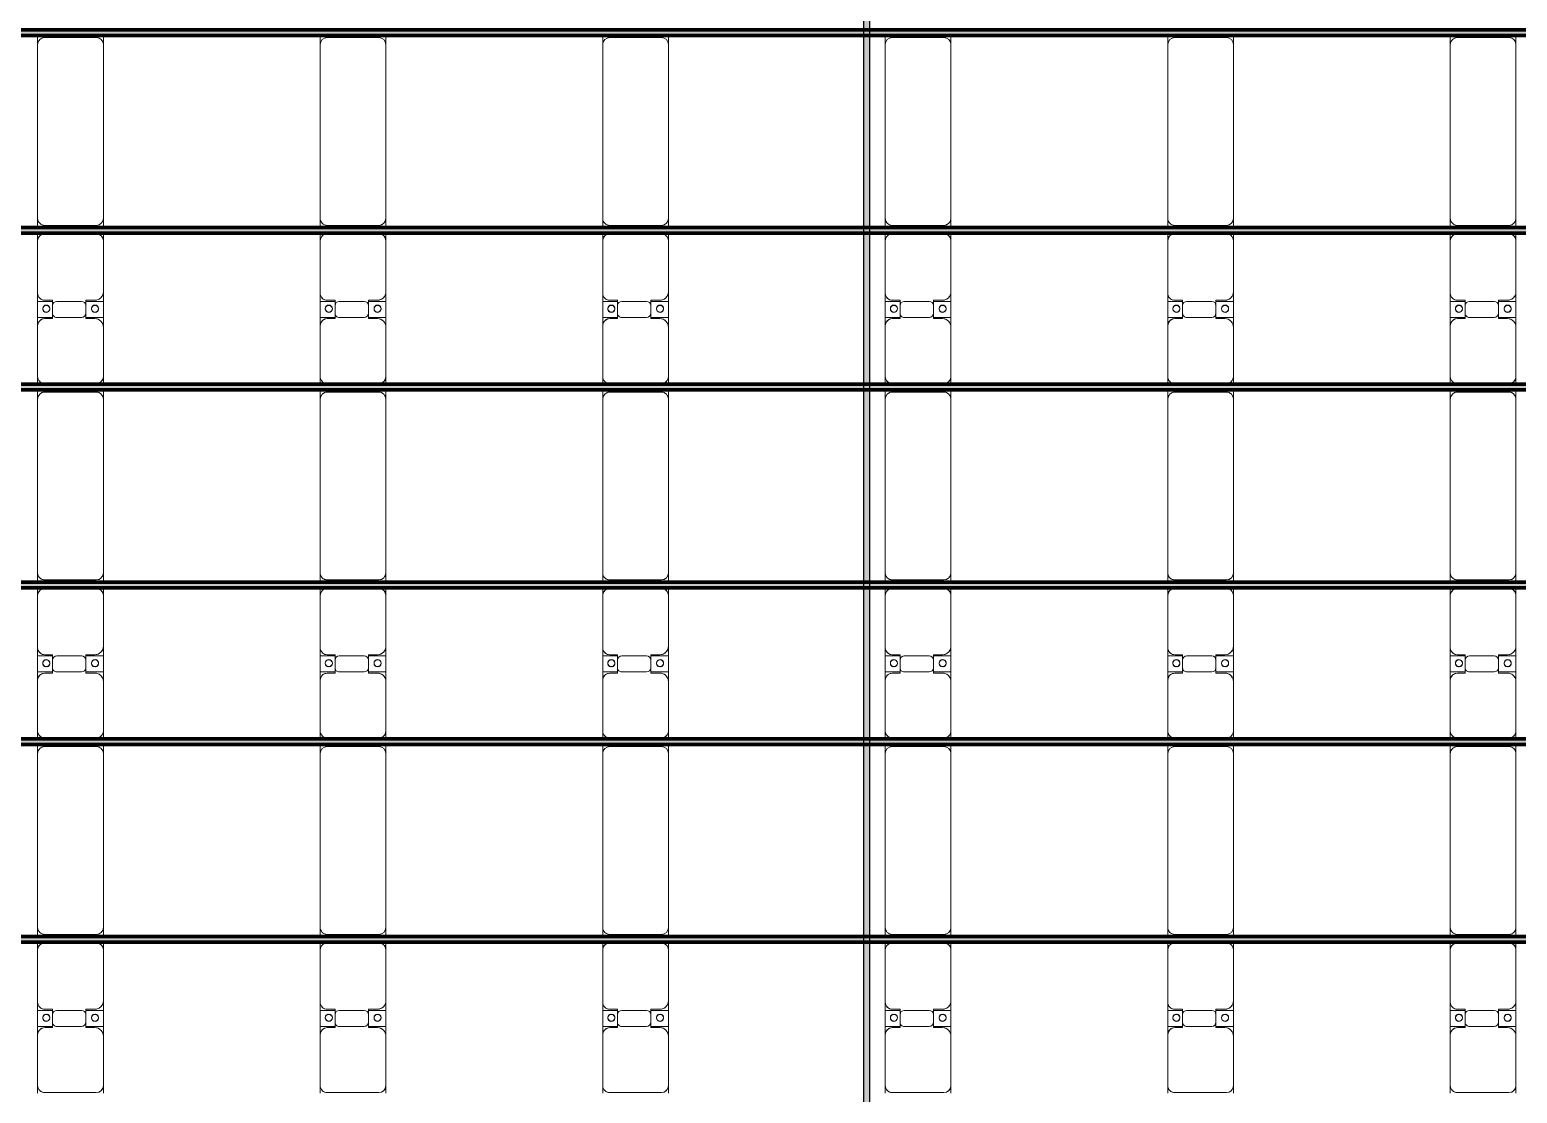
# Model space of a CAD drawing. Header units: millimetres. Extents: x -291190 to 146725, y 19759 to 185158.
# Drawn here: x -259468 to -248938, y 95863 to 103393 of the extents above; entities that cross this region are included whole.
import ezdxf

# ---------------------------------------------------------------- set-up
doc = ezdxf.new("R2010")
doc.units = ezdxf.units.MM
doc.layers.add('A-GENM', color=13, linetype='Continuous', lineweight=9)
doc.layers.add('S-BEAM', color=12, linetype='Continuous', lineweight=9)

# ---------------------------------------------------------------- blocks, each defined once
blk = doc.blocks.new('Dầm C52 - Dầm C52-V25-KHUNG KẾT CẤU BÈ PIN 4')
at = {"layer": 'S-BEAM', "lineweight": 140}
blk.add_hatch(color=1, dxfattribs=at).paths.add_polyline_path([(-173700, 20), (-174540, 20), (-174540, -20), (174540, -20), (174540, 20), (-172792, 20)])
at = {"layer": 'S-BEAM', "color": 1, "lineweight": 140}
for p, q in [((-174540, 20), (174540, 20)), ((174540, -20), (-174540, -20))]:
    blk.add_line(p, q, dxfattribs=at)
blk = doc.blocks.new('Dầm C52 - Dầm C52-73882-KHUNG KẾT CẤU BÈ PIN 4')
at = {"layer": 'S-BEAM', "lineweight": 140}
blk.add_hatch(color=1, dxfattribs=at).paths.add_polyline_path([(-173700, 20), (-174540, 20), (-174540, -20), (174501, -20), (174501, 20), (-172792, 20)])
at = {"layer": 'S-BEAM', "color": 1, "lineweight": 140}
for p, q in [((-174540, 20), (174501, 20)), ((174501, -20), (-174540, -20))]:
    blk.add_line(p, q, dxfattribs=at)
blk = doc.blocks.new('Dai phao do pin - DẢI PHAO ĐỠ PIN-V47-KHUNG KẾT CẤU BÈ PIN 4')
at = {"layer": 'A-GENM', "color": 7}
for p, q in [((31945, 242), (32010, 242)), ((31945, 242), (32010, 242)), ((33240, 242), (32010, 242)), ((33240, 242), (33305, 242)), ((33240, 242), (33305, 242)), ((33345, 242), (33400, 242)), ((33345, 242), (33400, 242)), ((33760, 242), (33400, 242)), ((33760, 242), (33942, 242)), ((33942, 242), (33760, 242)), ((33828, 242), (34010, 242)), ((33828, 116), (33828, 242)), ((34010, 242), (33828, 242)), ((33942, 242), (33942, 116)), ((34360, 242), (34010, 242)), ((34360, 242), (34415, 242)), ((34360, 242), (34415, 242)), ((34455, 242), (34520, 242)), ((34455, 242), (34520, 242)), ((35750, 242), (34520, 242)), ((35750, 242), (35815, 242)), ((35750, 242), (35815, 242)), ((35855, 242), (35910, 242)), ((35855, 242), (35910, 242)), ((36270, 242), (35910, 242)), ((36270, 242), (36452, 242)), ((36452, 242), (36270, 242)), ((36338, 242), (36520, 242)), ((36338, 116), (36338, 242)), ((36520, 242), (36338, 242)), ((36452, 242), (36452, 116)), ((36870, 242), (36520, 242)), ((36870, 242), (36925, 242)), ((36870, 242), (36925, 242)), ((36965, 242), (37030, 242)), ((36965, 242), (37030, 242)), ((38260, 242), (37030, 242)), ((38260, 242), (38325, 242)), ((38260, 242), (38325, 242)), ((38365, 242), (38420, 242)), ((38365, 242), (38420, 242)), ((38780, 242), (38420, 242)), ((38780, 242), (38962, 242)), ((38962, 242), (38780, 242)), ((38848, 242), (39030, 242)), ((38848, 116), (38848, 242)), ((39030, 242), (38848, 242)), ((38962, 242), (38962, 116)), ((39380, 242), (39030, 242)), ((39380, 242), (39435, 242)), ((39380, 242), (39435, 242)), ((31960, 192), (31960, -173)), ((33290, -173), (33290, 192)), ((33350, 192), (33350, -173)), ((33820, 118), (33820, 182)), ((33912, 118), (33820, 118)), ((33950, 118), (33858, 118)), ((33950, 182), (33950, 118)), ((34410, -173), (34410, 192)), ((34470, 192), (34470, -173)), ((35800, -173), (35800, 192)), ((35860, 192), (35860, -173)), ((36330, 118), (36330, 182)), ((36422, 118), (36330, 118)), ((36460, 118), (36368, 118)), ((36460, 182), (36460, 118)), ((36920, -173), (36920, 192)), ((36980, 192), (36980, -173)), ((38310, -173), (38310, 192)), ((38370, 192), (38370, -173)), ((38840, 118), (38840, 182)), ((38932, 118), (38840, 118)), ((38970, 118), (38878, 118)), ((38970, 182), (38970, 118)), ((39430, -173), (39430, 192)), ((33828, 88), (33828, -88)), ((33942, -88), (33942, 88)), ((36338, 88), (36338, -88)), ((36452, -88), (36452, 88)), ((38848, 88), (38848, -88)), ((38962, -88), (38962, 88)), ((33820, -173), (33820, -118)), ((33820, -118), (33912, -118)), ((33828, -223), (33828, -116)), ((33828, -169), (33828, -202)), ((33858, -118), (33950, -118)), ((33942, -116), (33942, -223)), ((33950, -118), (33950, -173)), ((36330, -173), (36330, -118)), ((36330, -118), (36422, -118)), ((36338, -223), (36338, -116)), ((36338, -169), (36338, -202)), ((36368, -118), (36460, -118)), ((36452, -116), (36452, -223)), ((36460, -118), (36460, -173)), ((38840, -173), (38840, -118)), ((38840, -118), (38932, -118)), ((38848, -223), (38848, -116)), ((38848, -169), (38848, -202)), ((38878, -118), (38970, -118)), ((38962, -116), (38962, -223)), ((38970, -118), (38970, -173)), ((32010, -223), (31945, -223)), ((32010, -223), (31945, -223)), ((32010, -223), (33240, -223)), ((33305, -223), (33240, -223)), ((33305, -223), (33240, -223)), ((33400, -223), (33345, -223)), ((33400, -223), (33345, -223)), ((33400, -223), (33770, -223)), ((33942, -223), (33770, -223)), ((33770, -223), (33942, -223)), ((34000, -223), (33828, -223)), ((33828, -223), (34000, -223)), ((34000, -223), (34360, -223)), ((34415, -223), (34360, -223)), ((34415, -223), (34360, -223)), ((34520, -223), (34455, -223)), ((34520, -223), (34455, -223)), ((34520, -223), (35750, -223)), ((35815, -223), (35750, -223)), ((35815, -223), (35750, -223)), ((35910, -223), (35855, -223)), ((35910, -223), (35855, -223)), ((35910, -223), (36280, -223)), ((36452, -223), (36280, -223)), ((36280, -223), (36452, -223)), ((36510, -223), (36338, -223)), ((36338, -223), (36510, -223)), ((36510, -223), (36870, -223)), ((36925, -223), (36870, -223)), ((36925, -223), (36870, -223)), ((37030, -223), (36965, -223)), ((37030, -223), (36965, -223)), ((37030, -223), (38260, -223)), ((38325, -223), (38260, -223)), ((38325, -223), (38260, -223)), ((38420, -223), (38365, -223)), ((38420, -223), (38365, -223)), ((38420, -223), (38790, -223)), ((38962, -223), (38790, -223)), ((38790, -223), (38962, -223)), ((39020, -223), (38848, -223)), ((38848, -223), (39020, -223)), ((39020, -223), (39380, -223)), ((39435, -223), (39380, -223)), ((39435, -223), (39380, -223))]:
    blk.add_line(p, q, dxfattribs=at)
for centre, radius, start, end in [((32010, 192), 50, 90, 180), ((32010, 192), 50, 150, 180), ((32010, 192), 50, 105, 120), ((33240, 192), 50, 360, 90), ((33240, 192), 50, 60, 90), ((33240, 192), 50, 15, 30), ((33400, 192), 50, 90, 180), ((33400, 192), 50, 105, 180), ((33760, 182), 60, 360, 90), ((33760, 182), 60, 45, 60), ((33760, 182), 60, 360, 60), ((33760, 182), 60, 45, 60), ((34010, 182), 60, 90, 180), ((34010, 182), 60, 120, 180), ((34360, 192), 50, 360, 90), ((34360, 192), 50, 360, 75), ((34520, 192), 50, 90, 180), ((34520, 192), 50, 150, 180), ((34520, 192), 50, 105, 120), ((35750, 192), 50, 360, 90), ((35750, 192), 50, 60, 90), ((35750, 192), 50, 15, 30), ((35910, 192), 50, 90, 180), ((35910, 192), 50, 105, 180), ((36270, 182), 60, 360, 90), ((36270, 182), 60, 45, 60), ((36270, 182), 60, 360, 60), ((36270, 182), 60, 45, 60), ((36520, 182), 60, 90, 180), ((36520, 182), 60, 120, 180), ((36870, 192), 50, 360, 90), ((36870, 192), 50, 360, 75), ((37030, 192), 50, 90, 180), ((37030, 192), 50, 150, 180), ((37030, 192), 50, 105, 120), ((38260, 192), 50, 360, 90), ((38260, 192), 50, 60, 90), ((38260, 192), 50, 15, 30), ((38420, 192), 50, 90, 180), ((38420, 192), 50, 105, 180), ((38780, 182), 60, 360, 90), ((38780, 182), 60, 45, 60), ((38780, 182), 60, 360, 60), ((38780, 182), 60, 45, 60), ((39030, 182), 60, 90, 180), ((39030, 182), 60, 120, 180), ((39380, 192), 50, 360, 90), ((39380, 192), 50, 360, 75), ((33858, 88), 30, 90, 180), ((33879, 183), 25, 0, 180), ((33879, 183), 25, 360, 165), ((33879, 183), 25, 180, 0), ((33881, 183), 25, 0, 180), ((33881, 183), 25, 90, 180), ((33881, 183), 25, 180, 0), ((33881, 183), 25, 180, 270), ((33879, 183), 25, 210, 255), ((33879, 183), 25, 270, 360), ((33881, 183), 25, 15, 75), ((33881, 183), 25, 285, 330), ((33912, 88), 30, 360, 90), ((36368, 88), 30, 90, 180), ((36389, 183), 25, 0, 180), ((36389, 183), 25, 360, 165), ((36389, 183), 25, 180, 0), ((36391, 183), 25, 0, 180), ((36391, 183), 25, 90, 180), ((36391, 183), 25, 180, 0), ((36391, 183), 25, 180, 270), ((36389, 183), 25, 210, 255), ((36389, 183), 25, 270, 360), ((36391, 183), 25, 15, 75), ((36391, 183), 25, 285, 330), ((36422, 88), 30, 360, 90), ((38878, 88), 30, 90, 180), ((38899, 183), 25, 0, 180), ((38899, 183), 25, 360, 165), ((38899, 183), 25, 180, 0), ((38901, 183), 25, 0, 180), ((38901, 183), 25, 90, 180), ((38901, 183), 25, 180, 0), ((38901, 183), 25, 180, 270), ((38899, 183), 25, 210, 255), ((38899, 183), 25, 270, 360), ((38901, 183), 25, 15, 75), ((38901, 183), 25, 285, 330), ((38932, 88), 30, 360, 90), ((33858, -88), 30, 180, 270), ((33912, -88), 30, 270, 360), ((36368, -88), 30, 180, 270), ((36422, -88), 30, 270, 360), ((38878, -88), 30, 180, 270), ((38932, -88), 30, 270, 360), ((32010, -173), 50, 180, 270), ((32010, -173), 50, 180, 210), ((33240, -173), 50, 270, 360), ((33240, -173), 50, 330, 360), ((33400, -173), 50, 180, 270), ((33400, -173), 50, 180, 255), ((33770, -173), 50, 270, 360), ((33770, -173), 50, 285, 360), ((33770, -173), 50, 315, 0), ((33770, -173), 50, 315, 0), ((33879, -162), 25, 0, 180), ((33879, -162), 25, 105, 165), ((33879, -162), 25, 180, 0), ((33879, -162), 25, 195, 360), ((33881, -162), 25, 0, 180), ((33881, -162), 25, 105, 180), ((33881, -162), 25, 180, 0), ((33881, -162), 25, 180, 270), ((33879, -162), 25, 360, 75), ((33881, -162), 25, 15, 75), ((33881, -162), 25, 285, 345), ((34000, -173), 50, 180, 270), ((34000, -173), 50, 180, 255), ((34000, -173), 50, 210, 225), ((34000, -173), 50, 210, 225), ((34360, -173), 50, 270, 360), ((34360, -173), 50, 285, 360), ((34520, -173), 50, 180, 270), ((34520, -173), 50, 180, 210), ((35750, -173), 50, 270, 360), ((35750, -173), 50, 330, 360), ((35910, -173), 50, 180, 270), ((35910, -173), 50, 180, 255), ((36280, -173), 50, 270, 360), ((36280, -173), 50, 285, 360), ((36280, -173), 50, 315, 0), ((36280, -173), 50, 315, 0), ((36389, -162), 25, 0, 180), ((36389, -162), 25, 105, 165), ((36389, -162), 25, 180, 0), ((36389, -162), 25, 195, 360), ((36391, -162), 25, 0, 180), ((36391, -162), 25, 105, 180), ((36391, -162), 25, 180, 0), ((36391, -162), 25, 180, 270), ((36389, -162), 25, 360, 75), ((36391, -162), 25, 15, 75), ((36391, -162), 25, 285, 345), ((36510, -173), 50, 180, 270), ((36510, -173), 50, 180, 255), ((36510, -173), 50, 210, 225), ((36510, -173), 50, 210, 225), ((36870, -173), 50, 270, 360), ((36870, -173), 50, 285, 360), ((37030, -173), 50, 180, 270), ((37030, -173), 50, 180, 210), ((38260, -173), 50, 270, 360), ((38260, -173), 50, 330, 360), ((38420, -173), 50, 180, 270), ((38420, -173), 50, 180, 255), ((38790, -173), 50, 270, 360), ((38790, -173), 50, 285, 360), ((38790, -173), 50, 315, 0), ((38790, -173), 50, 315, 0), ((38899, -162), 25, 0, 180), ((38899, -162), 25, 105, 165), ((38899, -162), 25, 180, 0), ((38899, -162), 25, 195, 360), ((38901, -162), 25, 0, 180), ((38901, -162), 25, 105, 180), ((38901, -162), 25, 180, 0), ((38901, -162), 25, 180, 270), ((38899, -162), 25, 360, 75), ((38901, -162), 25, 15, 75), ((38901, -162), 25, 285, 345), ((39020, -173), 50, 180, 270), ((39020, -173), 50, 180, 255), ((39020, -173), 50, 210, 225), ((39020, -173), 50, 210, 225), ((39380, -173), 50, 270, 360), ((39380, -173), 50, 285, 360), ((32010, -173), 50, 240, 270), ((33240, -173), 50, 285, 300), ((34520, -173), 50, 240, 270), ((35750, -173), 50, 285, 300), ((37030, -173), 50, 240, 270), ((38260, -173), 50, 285, 300)]:
    blk.add_arc(centre, radius, start, end, dxfattribs=at)
blk = doc.blocks.new('Dai phao do pin - DẢI PHAO ĐỠ PIN-V48-KHUNG KẾT CẤU BÈ PIN 4')
at = {"layer": 'A-GENM', "color": 7}
for p, q in [((31945, 242), (32010, 242)), ((31945, 242), (32010, 242)), ((33240, 242), (32010, 242)), ((33240, 242), (33305, 242)), ((33240, 242), (33305, 242)), ((33345, 242), (33400, 242)), ((33345, 242), (33400, 242)), ((33760, 242), (33400, 242)), ((33760, 242), (33942, 242)), ((33942, 242), (33760, 242)), ((33828, 242), (34010, 242)), ((33828, 116), (33828, 242)), ((34010, 242), (33828, 242)), ((33942, 242), (33942, 116)), ((34360, 242), (34010, 242)), ((34360, 242), (34415, 242)), ((34360, 242), (34415, 242)), ((34455, 242), (34520, 242)), ((34455, 242), (34520, 242)), ((35750, 242), (34520, 242)), ((35750, 242), (35815, 242)), ((35750, 242), (35815, 242)), ((35855, 242), (35910, 242)), ((35855, 242), (35910, 242)), ((36270, 242), (35910, 242)), ((36270, 242), (36452, 242)), ((36452, 242), (36270, 242)), ((36338, 242), (36520, 242)), ((36338, 116), (36338, 242)), ((36520, 242), (36338, 242)), ((36452, 242), (36452, 116)), ((36870, 242), (36520, 242)), ((36870, 242), (36925, 242)), ((36870, 242), (36925, 242)), ((36965, 242), (37030, 242)), ((36965, 242), (37030, 242)), ((38260, 242), (37030, 242)), ((38260, 242), (38325, 242)), ((38260, 242), (38325, 242)), ((38365, 242), (38420, 242)), ((38365, 242), (38420, 242)), ((38780, 242), (38420, 242)), ((38780, 242), (38962, 242)), ((38962, 242), (38780, 242)), ((38848, 242), (39030, 242)), ((38848, 116), (38848, 242)), ((39030, 242), (38848, 242)), ((38962, 242), (38962, 116)), ((39380, 242), (39030, 242)), ((39380, 242), (39435, 242)), ((39380, 242), (39435, 242)), ((31960, 192), (31960, -173)), ((33290, -173), (33290, 192)), ((33350, 192), (33350, -173)), ((33820, 118), (33820, 182)), ((33912, 118), (33820, 118)), ((33950, 118), (33858, 118)), ((33950, 182), (33950, 118)), ((34410, -173), (34410, 192)), ((34470, 192), (34470, -173)), ((35800, -173), (35800, 192)), ((35860, 192), (35860, -173)), ((36330, 118), (36330, 182)), ((36422, 118), (36330, 118)), ((36460, 118), (36368, 118)), ((36460, 182), (36460, 118)), ((36920, -173), (36920, 192)), ((36980, 192), (36980, -173)), ((38310, -173), (38310, 192)), ((38370, 192), (38370, -173)), ((38840, 118), (38840, 182)), ((38932, 118), (38840, 118)), ((38970, 118), (38878, 118)), ((38970, 182), (38970, 118)), ((39430, -173), (39430, 192)), ((33828, 88), (33828, -88)), ((33942, -88), (33942, 88)), ((36338, 88), (36338, -88)), ((36452, -88), (36452, 88)), ((38848, 88), (38848, -88)), ((38962, -88), (38962, 88)), ((33820, -173), (33820, -118)), ((33820, -118), (33912, -118)), ((33828, -223), (33828, -116)), ((33828, -169), (33828, -202)), ((33858, -118), (33950, -118)), ((33942, -116), (33942, -223)), ((33950, -118), (33950, -173)), ((36330, -173), (36330, -118)), ((36330, -118), (36422, -118)), ((36338, -223), (36338, -116)), ((36338, -169), (36338, -202)), ((36368, -118), (36460, -118)), ((36452, -116), (36452, -223)), ((36460, -118), (36460, -173)), ((38840, -173), (38840, -118)), ((38840, -118), (38932, -118)), ((38848, -223), (38848, -116)), ((38848, -169), (38848, -202)), ((38878, -118), (38970, -118)), ((38962, -116), (38962, -223)), ((38970, -118), (38970, -173)), ((32010, -223), (31945, -223)), ((32010, -223), (31945, -223)), ((32010, -223), (33240, -223)), ((33305, -223), (33240, -223)), ((33305, -223), (33240, -223)), ((33400, -223), (33345, -223)), ((33400, -223), (33345, -223)), ((33400, -223), (33770, -223)), ((33942, -223), (33770, -223)), ((33770, -223), (33942, -223)), ((34000, -223), (33828, -223)), ((33828, -223), (34000, -223)), ((34000, -223), (34360, -223)), ((34415, -223), (34360, -223)), ((34415, -223), (34360, -223)), ((34520, -223), (34455, -223)), ((34520, -223), (34455, -223)), ((34520, -223), (35750, -223)), ((35815, -223), (35750, -223)), ((35815, -223), (35750, -223)), ((35910, -223), (35855, -223)), ((35910, -223), (35855, -223)), ((35910, -223), (36280, -223)), ((36452, -223), (36280, -223)), ((36280, -223), (36452, -223)), ((36510, -223), (36338, -223)), ((36338, -223), (36510, -223)), ((36510, -223), (36870, -223)), ((36925, -223), (36870, -223)), ((36925, -223), (36870, -223)), ((37030, -223), (36965, -223)), ((37030, -223), (36965, -223)), ((37030, -223), (38260, -223)), ((38325, -223), (38260, -223)), ((38325, -223), (38260, -223)), ((38420, -223), (38365, -223)), ((38420, -223), (38365, -223)), ((38420, -223), (38790, -223)), ((38962, -223), (38790, -223)), ((38790, -223), (38962, -223)), ((39020, -223), (38848, -223)), ((38848, -223), (39020, -223)), ((39020, -223), (39380, -223)), ((39435, -223), (39380, -223)), ((39435, -223), (39380, -223))]:
    blk.add_line(p, q, dxfattribs=at)
for centre, radius, start, end in [((32010, 192), 50, 90, 180), ((32010, 192), 50, 150, 180), ((32010, 192), 50, 105, 120), ((33240, 192), 50, 360, 90), ((33240, 192), 50, 60, 90), ((33240, 192), 50, 15, 30), ((33400, 192), 50, 90, 180), ((33400, 192), 50, 105, 180), ((33760, 182), 60, 360, 90), ((33760, 182), 60, 45, 60), ((33760, 182), 60, 360, 60), ((33760, 182), 60, 45, 60), ((34010, 182), 60, 90, 180), ((34010, 182), 60, 120, 180), ((34360, 192), 50, 360, 90), ((34360, 192), 50, 360, 75), ((34520, 192), 50, 90, 180), ((34520, 192), 50, 150, 180), ((34520, 192), 50, 105, 120), ((35750, 192), 50, 360, 90), ((35750, 192), 50, 60, 90), ((35750, 192), 50, 15, 30), ((35910, 192), 50, 90, 180), ((35910, 192), 50, 105, 180), ((36270, 182), 60, 360, 90), ((36270, 182), 60, 45, 60), ((36270, 182), 60, 360, 60), ((36270, 182), 60, 45, 60), ((36520, 182), 60, 90, 180), ((36520, 182), 60, 120, 180), ((36870, 192), 50, 360, 90), ((36870, 192), 50, 360, 75), ((37030, 192), 50, 90, 180), ((37030, 192), 50, 150, 180), ((37030, 192), 50, 105, 120), ((38260, 192), 50, 360, 90), ((38260, 192), 50, 60, 90), ((38260, 192), 50, 15, 30), ((38420, 192), 50, 90, 180), ((38420, 192), 50, 105, 180), ((38780, 182), 60, 360, 90), ((38780, 182), 60, 45, 60), ((38780, 182), 60, 360, 60), ((38780, 182), 60, 45, 60), ((39030, 182), 60, 90, 180), ((39030, 182), 60, 120, 180), ((39380, 192), 50, 360, 90), ((39380, 192), 50, 360, 75), ((33858, 88), 30, 90, 180), ((33879, 183), 25, 0, 180), ((33879, 183), 25, 360, 165), ((33879, 183), 25, 180, 0), ((33881, 183), 25, 0, 180), ((33881, 183), 25, 90, 180), ((33881, 183), 25, 180, 0), ((33881, 183), 25, 180, 270), ((33879, 183), 25, 210, 255), ((33879, 183), 25, 270, 360), ((33881, 183), 25, 15, 75), ((33881, 183), 25, 285, 330), ((33912, 88), 30, 360, 90), ((36368, 88), 30, 90, 180), ((36389, 183), 25, 0, 180), ((36389, 183), 25, 360, 165), ((36389, 183), 25, 180, 0), ((36391, 183), 25, 0, 180), ((36391, 183), 25, 90, 180), ((36391, 183), 25, 180, 0), ((36391, 183), 25, 180, 270), ((36389, 183), 25, 210, 255), ((36389, 183), 25, 270, 360), ((36391, 183), 25, 15, 75), ((36391, 183), 25, 285, 330), ((36422, 88), 30, 360, 90), ((38878, 88), 30, 90, 180), ((38899, 183), 25, 0, 180), ((38899, 183), 25, 360, 165), ((38899, 183), 25, 180, 0), ((38901, 183), 25, 0, 180), ((38901, 183), 25, 90, 180), ((38901, 183), 25, 180, 0), ((38901, 183), 25, 180, 270), ((38899, 183), 25, 210, 255), ((38899, 183), 25, 270, 360), ((38901, 183), 25, 15, 75), ((38901, 183), 25, 285, 330), ((38932, 88), 30, 360, 90), ((33858, -88), 30, 180, 270), ((33912, -88), 30, 270, 360), ((36368, -88), 30, 180, 270), ((36422, -88), 30, 270, 360), ((38878, -88), 30, 180, 270), ((38932, -88), 30, 270, 360), ((32010, -173), 50, 180, 270), ((32010, -173), 50, 180, 210), ((33240, -173), 50, 270, 360), ((33240, -173), 50, 330, 360), ((33400, -173), 50, 180, 270), ((33400, -173), 50, 180, 255), ((33770, -173), 50, 270, 360), ((33770, -173), 50, 285, 360), ((33770, -173), 50, 315, 0), ((33770, -173), 50, 315, 0), ((33879, -162), 25, 0, 180), ((33879, -162), 25, 105, 165), ((33879, -162), 25, 180, 0), ((33879, -162), 25, 195, 360), ((33881, -162), 25, 0, 180), ((33881, -162), 25, 105, 180), ((33881, -162), 25, 180, 0), ((33881, -162), 25, 180, 270), ((33879, -162), 25, 360, 75), ((33881, -162), 25, 15, 75), ((33881, -162), 25, 285, 345), ((34000, -173), 50, 180, 270), ((34000, -173), 50, 180, 255), ((34000, -173), 50, 210, 225), ((34000, -173), 50, 210, 225), ((34360, -173), 50, 270, 360), ((34360, -173), 50, 285, 360), ((34520, -173), 50, 180, 270), ((34520, -173), 50, 180, 210), ((35750, -173), 50, 270, 360), ((35750, -173), 50, 330, 360), ((35910, -173), 50, 180, 270), ((35910, -173), 50, 180, 255), ((36280, -173), 50, 270, 360), ((36280, -173), 50, 285, 360), ((36280, -173), 50, 315, 0), ((36280, -173), 50, 315, 0), ((36389, -162), 25, 0, 180), ((36389, -162), 25, 105, 165), ((36389, -162), 25, 180, 0), ((36389, -162), 25, 195, 360), ((36391, -162), 25, 0, 180), ((36391, -162), 25, 105, 180), ((36391, -162), 25, 180, 0), ((36391, -162), 25, 180, 270), ((36389, -162), 25, 360, 75), ((36391, -162), 25, 15, 75), ((36391, -162), 25, 285, 345), ((36510, -173), 50, 180, 270), ((36510, -173), 50, 180, 255), ((36510, -173), 50, 210, 225), ((36510, -173), 50, 210, 225), ((36870, -173), 50, 270, 360), ((36870, -173), 50, 285, 360), ((37030, -173), 50, 180, 270), ((37030, -173), 50, 180, 210), ((38260, -173), 50, 270, 360), ((38260, -173), 50, 330, 360), ((38420, -173), 50, 180, 270), ((38420, -173), 50, 180, 255), ((38790, -173), 50, 270, 360), ((38790, -173), 50, 285, 360), ((38790, -173), 50, 315, 0), ((38790, -173), 50, 315, 0), ((38899, -162), 25, 0, 180), ((38899, -162), 25, 105, 165), ((38899, -162), 25, 180, 0), ((38899, -162), 25, 195, 360), ((38901, -162), 25, 0, 180), ((38901, -162), 25, 105, 180), ((38901, -162), 25, 180, 0), ((38901, -162), 25, 180, 270), ((38899, -162), 25, 360, 75), ((38901, -162), 25, 15, 75), ((38901, -162), 25, 285, 345), ((39020, -173), 50, 180, 270), ((39020, -173), 50, 180, 255), ((39020, -173), 50, 210, 225), ((39020, -173), 50, 210, 225), ((39380, -173), 50, 270, 360), ((39380, -173), 50, 285, 360), ((32010, -173), 50, 240, 270), ((33240, -173), 50, 285, 300), ((34520, -173), 50, 240, 270), ((35750, -173), 50, 285, 300), ((37030, -173), 50, 240, 270), ((38260, -173), 50, 285, 300)]:
    blk.add_arc(centre, radius, start, end, dxfattribs=at)
blk = doc.blocks.new('Dai phao do pin - DẢI PHAO ĐỠ PIN-V49-KHUNG KẾT CẤU BÈ PIN 4')
at = {"layer": 'A-GENM', "color": 7}
for p, q in [((31945, 242), (32010, 242)), ((31945, 242), (32010, 242)), ((33240, 242), (32010, 242)), ((33240, 242), (33305, 242)), ((33240, 242), (33305, 242)), ((33345, 242), (33400, 242)), ((33345, 242), (33400, 242)), ((33760, 242), (33400, 242)), ((33760, 242), (33942, 242)), ((33942, 242), (33760, 242)), ((33828, 242), (34010, 242)), ((33828, 116), (33828, 242)), ((34010, 242), (33828, 242)), ((33942, 242), (33942, 116)), ((34360, 242), (34010, 242)), ((34360, 242), (34415, 242)), ((34360, 242), (34415, 242)), ((34455, 242), (34520, 242)), ((34455, 242), (34520, 242)), ((35750, 242), (34520, 242)), ((35750, 242), (35815, 242)), ((35750, 242), (35815, 242)), ((35855, 242), (35910, 242)), ((35855, 242), (35910, 242)), ((36270, 242), (35910, 242)), ((36270, 242), (36452, 242)), ((36452, 242), (36270, 242)), ((36338, 242), (36520, 242)), ((36338, 116), (36338, 242)), ((36520, 242), (36338, 242)), ((36452, 242), (36452, 116)), ((36870, 242), (36520, 242)), ((36870, 242), (36925, 242)), ((36870, 242), (36925, 242)), ((36965, 242), (37030, 242)), ((36965, 242), (37030, 242)), ((38260, 242), (37030, 242)), ((38260, 242), (38325, 242)), ((38260, 242), (38325, 242)), ((38365, 242), (38420, 242)), ((38365, 242), (38420, 242)), ((38780, 242), (38420, 242)), ((38780, 242), (38962, 242)), ((38962, 242), (38780, 242)), ((38848, 242), (39030, 242)), ((38848, 116), (38848, 242)), ((39030, 242), (38848, 242)), ((38962, 242), (38962, 116)), ((39380, 242), (39030, 242)), ((39380, 242), (39435, 242)), ((39380, 242), (39435, 242)), ((31960, 192), (31960, -173)), ((33290, -173), (33290, 192)), ((33350, 192), (33350, -173)), ((33820, 118), (33820, 182)), ((33912, 118), (33820, 118)), ((33950, 118), (33858, 118)), ((33950, 182), (33950, 118)), ((34410, -173), (34410, 192)), ((34470, 192), (34470, -173)), ((35800, -173), (35800, 192)), ((35860, 192), (35860, -173)), ((36330, 118), (36330, 182)), ((36422, 118), (36330, 118)), ((36460, 118), (36368, 118)), ((36460, 182), (36460, 118)), ((36920, -173), (36920, 192)), ((36980, 192), (36980, -173)), ((38310, -173), (38310, 192)), ((38370, 192), (38370, -173)), ((38840, 118), (38840, 182)), ((38932, 118), (38840, 118)), ((38970, 118), (38878, 118)), ((38970, 182), (38970, 118)), ((39430, -173), (39430, 192)), ((33828, 88), (33828, -88)), ((33942, -88), (33942, 88)), ((36338, 88), (36338, -88)), ((36452, -88), (36452, 88)), ((38848, 88), (38848, -88)), ((38962, -88), (38962, 88)), ((33820, -173), (33820, -118)), ((33820, -118), (33912, -118)), ((33828, -223), (33828, -116)), ((33828, -169), (33828, -202)), ((33858, -118), (33950, -118)), ((33942, -116), (33942, -223)), ((33950, -118), (33950, -173)), ((36330, -173), (36330, -118)), ((36330, -118), (36422, -118)), ((36338, -223), (36338, -116)), ((36338, -169), (36338, -202)), ((36368, -118), (36460, -118)), ((36452, -116), (36452, -223)), ((36460, -118), (36460, -173)), ((38840, -173), (38840, -118)), ((38840, -118), (38932, -118)), ((38848, -223), (38848, -116)), ((38848, -169), (38848, -202)), ((38878, -118), (38970, -118)), ((38962, -116), (38962, -223)), ((38970, -118), (38970, -173)), ((32010, -223), (31945, -223)), ((32010, -223), (31945, -223)), ((32010, -223), (33240, -223)), ((33305, -223), (33240, -223)), ((33305, -223), (33240, -223)), ((33400, -223), (33345, -223)), ((33400, -223), (33345, -223)), ((33400, -223), (33770, -223)), ((33942, -223), (33770, -223)), ((33770, -223), (33942, -223)), ((34000, -223), (33828, -223)), ((33828, -223), (34000, -223)), ((34000, -223), (34360, -223)), ((34415, -223), (34360, -223)), ((34415, -223), (34360, -223)), ((34520, -223), (34455, -223)), ((34520, -223), (34455, -223)), ((34520, -223), (35750, -223)), ((35815, -223), (35750, -223)), ((35815, -223), (35750, -223)), ((35910, -223), (35855, -223)), ((35910, -223), (35855, -223)), ((35910, -223), (36280, -223)), ((36452, -223), (36280, -223)), ((36280, -223), (36452, -223)), ((36510, -223), (36338, -223)), ((36338, -223), (36510, -223)), ((36510, -223), (36870, -223)), ((36925, -223), (36870, -223)), ((36925, -223), (36870, -223)), ((37030, -223), (36965, -223)), ((37030, -223), (36965, -223)), ((37030, -223), (38260, -223)), ((38325, -223), (38260, -223)), ((38325, -223), (38260, -223)), ((38420, -223), (38365, -223)), ((38420, -223), (38365, -223)), ((38420, -223), (38790, -223)), ((38962, -223), (38790, -223)), ((38790, -223), (38962, -223)), ((39020, -223), (38848, -223)), ((38848, -223), (39020, -223)), ((39020, -223), (39380, -223)), ((39435, -223), (39380, -223)), ((39435, -223), (39380, -223))]:
    blk.add_line(p, q, dxfattribs=at)
for centre, radius, start, end in [((32010, 192), 50, 90, 180), ((32010, 192), 50, 150, 180), ((32010, 192), 50, 105, 120), ((33240, 192), 50, 360, 90), ((33240, 192), 50, 60, 90), ((33240, 192), 50, 15, 30), ((33400, 192), 50, 90, 180), ((33400, 192), 50, 105, 180), ((33760, 182), 60, 360, 90), ((33760, 182), 60, 45, 60), ((33760, 182), 60, 360, 60), ((33760, 182), 60, 45, 60), ((34010, 182), 60, 90, 180), ((34010, 182), 60, 120, 180), ((34360, 192), 50, 360, 90), ((34360, 192), 50, 360, 75), ((34520, 192), 50, 90, 180), ((34520, 192), 50, 150, 180), ((34520, 192), 50, 105, 120), ((35750, 192), 50, 360, 90), ((35750, 192), 50, 60, 90), ((35750, 192), 50, 15, 30), ((35910, 192), 50, 90, 180), ((35910, 192), 50, 105, 180), ((36270, 182), 60, 360, 90), ((36270, 182), 60, 45, 60), ((36270, 182), 60, 360, 60), ((36270, 182), 60, 45, 60), ((36520, 182), 60, 90, 180), ((36520, 182), 60, 120, 180), ((36870, 192), 50, 360, 90), ((36870, 192), 50, 360, 75), ((37030, 192), 50, 90, 180), ((37030, 192), 50, 150, 180), ((37030, 192), 50, 105, 120), ((38260, 192), 50, 360, 90), ((38260, 192), 50, 60, 90), ((38260, 192), 50, 15, 30), ((38420, 192), 50, 90, 180), ((38420, 192), 50, 105, 180), ((38780, 182), 60, 360, 90), ((38780, 182), 60, 45, 60), ((38780, 182), 60, 360, 60), ((38780, 182), 60, 45, 60), ((39030, 182), 60, 90, 180), ((39030, 182), 60, 120, 180), ((39380, 192), 50, 360, 90), ((39380, 192), 50, 360, 75), ((33858, 88), 30, 90, 180), ((33879, 183), 25, 0, 180), ((33879, 183), 25, 360, 165), ((33879, 183), 25, 180, 0), ((33881, 183), 25, 0, 180), ((33881, 183), 25, 90, 180), ((33881, 183), 25, 180, 0), ((33881, 183), 25, 180, 270), ((33879, 183), 25, 210, 255), ((33879, 183), 25, 270, 360), ((33881, 183), 25, 15, 75), ((33881, 183), 25, 285, 330), ((33912, 88), 30, 360, 90), ((36368, 88), 30, 90, 180), ((36389, 183), 25, 0, 180), ((36389, 183), 25, 360, 165), ((36389, 183), 25, 180, 0), ((36391, 183), 25, 0, 180), ((36391, 183), 25, 90, 180), ((36391, 183), 25, 180, 0), ((36391, 183), 25, 180, 270), ((36389, 183), 25, 210, 255), ((36389, 183), 25, 270, 360), ((36391, 183), 25, 15, 75), ((36391, 183), 25, 285, 330), ((36422, 88), 30, 360, 90), ((38878, 88), 30, 90, 180), ((38899, 183), 25, 0, 180), ((38899, 183), 25, 360, 165), ((38899, 183), 25, 180, 0), ((38901, 183), 25, 0, 180), ((38901, 183), 25, 90, 180), ((38901, 183), 25, 180, 0), ((38901, 183), 25, 180, 270), ((38899, 183), 25, 210, 255), ((38899, 183), 25, 270, 360), ((38901, 183), 25, 15, 75), ((38901, 183), 25, 285, 330), ((38932, 88), 30, 360, 90), ((33858, -88), 30, 180, 270), ((33912, -88), 30, 270, 360), ((36368, -88), 30, 180, 270), ((36422, -88), 30, 270, 360), ((38878, -88), 30, 180, 270), ((38932, -88), 30, 270, 360), ((32010, -173), 50, 180, 270), ((32010, -173), 50, 180, 210), ((33240, -173), 50, 270, 360), ((33240, -173), 50, 330, 360), ((33400, -173), 50, 180, 270), ((33400, -173), 50, 180, 255), ((33770, -173), 50, 270, 360), ((33770, -173), 50, 285, 360), ((33770, -173), 50, 315, 0), ((33770, -173), 50, 315, 0), ((33879, -162), 25, 0, 180), ((33879, -162), 25, 105, 165), ((33879, -162), 25, 180, 0), ((33879, -162), 25, 195, 360), ((33881, -162), 25, 0, 180), ((33881, -162), 25, 105, 180), ((33881, -162), 25, 180, 0), ((33881, -162), 25, 180, 270), ((33879, -162), 25, 360, 75), ((33881, -162), 25, 15, 75), ((33881, -162), 25, 285, 345), ((34000, -173), 50, 180, 270), ((34000, -173), 50, 180, 255), ((34000, -173), 50, 210, 225), ((34000, -173), 50, 210, 225), ((34360, -173), 50, 270, 360), ((34360, -173), 50, 285, 360), ((34520, -173), 50, 180, 270), ((34520, -173), 50, 180, 210), ((35750, -173), 50, 270, 360), ((35750, -173), 50, 330, 360), ((35910, -173), 50, 180, 270), ((35910, -173), 50, 180, 255), ((36280, -173), 50, 270, 360), ((36280, -173), 50, 285, 360), ((36280, -173), 50, 315, 0), ((36280, -173), 50, 315, 0), ((36389, -162), 25, 0, 180), ((36389, -162), 25, 105, 165), ((36389, -162), 25, 180, 0), ((36389, -162), 25, 195, 360), ((36391, -162), 25, 0, 180), ((36391, -162), 25, 105, 180), ((36391, -162), 25, 180, 0), ((36391, -162), 25, 180, 270), ((36389, -162), 25, 360, 75), ((36391, -162), 25, 15, 75), ((36391, -162), 25, 285, 345), ((36510, -173), 50, 180, 270), ((36510, -173), 50, 180, 255), ((36510, -173), 50, 210, 225), ((36510, -173), 50, 210, 225), ((36870, -173), 50, 270, 360), ((36870, -173), 50, 285, 360), ((37030, -173), 50, 180, 270), ((37030, -173), 50, 180, 210), ((38260, -173), 50, 270, 360), ((38260, -173), 50, 330, 360), ((38420, -173), 50, 180, 270), ((38420, -173), 50, 180, 255), ((38790, -173), 50, 270, 360), ((38790, -173), 50, 285, 360), ((38790, -173), 50, 315, 0), ((38790, -173), 50, 315, 0), ((38899, -162), 25, 0, 180), ((38899, -162), 25, 105, 165), ((38899, -162), 25, 180, 0), ((38899, -162), 25, 195, 360), ((38901, -162), 25, 0, 180), ((38901, -162), 25, 105, 180), ((38901, -162), 25, 180, 0), ((38901, -162), 25, 180, 270), ((38899, -162), 25, 360, 75), ((38901, -162), 25, 15, 75), ((38901, -162), 25, 285, 345), ((39020, -173), 50, 180, 270), ((39020, -173), 50, 180, 255), ((39020, -173), 50, 210, 225), ((39020, -173), 50, 210, 225), ((39380, -173), 50, 270, 360), ((39380, -173), 50, 285, 360), ((32010, -173), 50, 240, 270), ((33240, -173), 50, 285, 300), ((34520, -173), 50, 240, 270), ((35750, -173), 50, 285, 300), ((37030, -173), 50, 240, 270), ((38260, -173), 50, 285, 300)]:
    blk.add_arc(centre, radius, start, end, dxfattribs=at)
blk = doc.blocks.new('Dầm C52 - Hộp 40x60-74703-KHUNG KẾT CẤU BÈ PIN 4')
at = {"layer": 'S-BEAM', "lineweight": 25}
blk.add_hatch(color=4, dxfattribs=at).paths.add_polyline_path([(-37152, -20), (37152, -20), (37152, 20), (-37152, 20)])
at = {"layer": 'S-BEAM', "color": 4, "lineweight": 25}
for p, q in [((-37152, 20), (37152, 20)), ((37152, -20), (-37152, -20))]:
    blk.add_line(p, q, dxfattribs=at)

msp = doc.modelspace()

# ---------------------------------------------------------------- block references
at = {"layer": 'A-GENM', "color": 7, "rotation": 269.9999999999996}
for name, p in [('Dai phao do pin - DẢI PHAO ĐỠ PIN-V47-KHUNG KẾT CẤU BÈ PIN 4', (-259189, 135298)), ('Dai phao do pin - DẢI PHAO ĐỠ PIN-V49-KHUNG KẾT CẤU BÈ PIN 4', (-257189, 135298)), ('Dai phao do pin - DẢI PHAO ĐỠ PIN-V47-KHUNG KẾT CẤU BÈ PIN 4', (-255189, 135298)), ('Dai phao do pin - DẢI PHAO ĐỠ PIN-V48-KHUNG KẾT CẤU BÈ PIN 4', (-253189, 135298)), ('Dai phao do pin - DẢI PHAO ĐỠ PIN-V47-KHUNG KẾT CẤU BÈ PIN 4', (-251189, 135298)), ('Dai phao do pin - DẢI PHAO ĐỠ PIN-V47-KHUNG KẾT CẤU BÈ PIN 4', (-249189, 135298))]:
    msp.add_blockref(name, p, dxfattribs=at)
at = {"layer": 'S-BEAM', "color": 4, "lineweight": 25, "rotation": 89.99999999999977}
msp.add_blockref('Dầm C52 - Hộp 40x60-74703-KHUNG KẾT CẤU BÈ PIN 4', (-253544, 101989), dxfattribs=at)
at = {"layer": 'S-BEAM', "color": 1, "lineweight": 140, "rotation": 180}
for name, p in [('Dầm C52 - Dầm C52-73882-KHUNG KẾT CẤU BÈ PIN 4', (-109124, 103373)), ('Dầm C52 - Dầm C52-V25-KHUNG KẾT CẤU BÈ PIN 4', (-109124, 101973)), ('Dầm C52 - Dầm C52-73882-KHUNG KẾT CẤU BÈ PIN 4', (-109124, 100863)), ('Dầm C52 - Dầm C52-V25-KHUNG KẾT CẤU BÈ PIN 4', (-109124, 99463)), ('Dầm C52 - Dầm C52-73882-KHUNG KẾT CẤU BÈ PIN 4', (-109124, 98353)), ('Dầm C52 - Dầm C52-V25-KHUNG KẾT CẤU BÈ PIN 4', (-109124, 96953))]:
    msp.add_blockref(name, p, dxfattribs=at)

doc.saveas('drawing.dxf')
